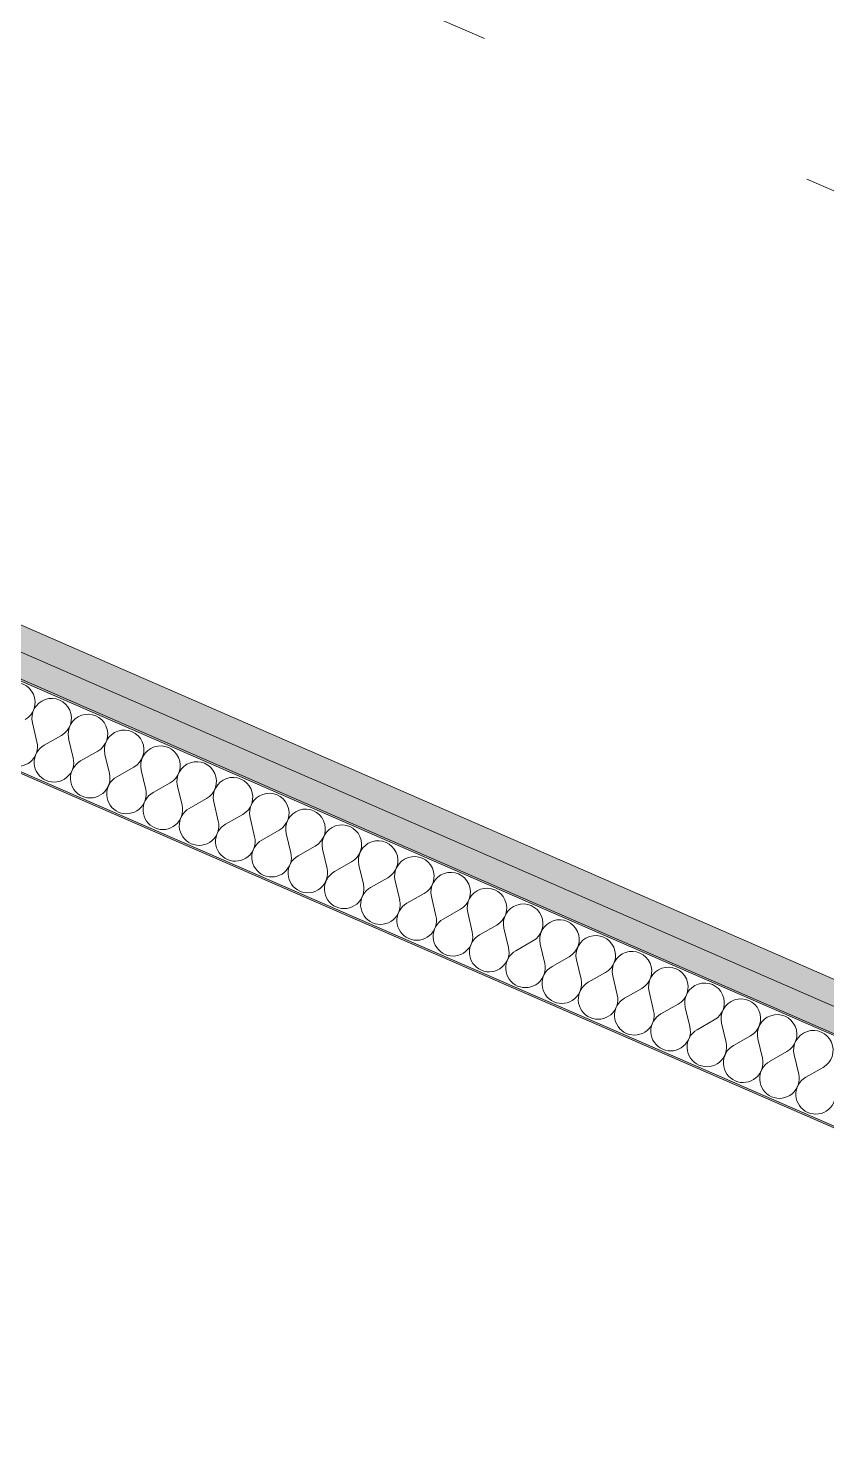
# Model space of a CAD drawing. Header units: millimetres. Extents: x -50172 to 90294, y -80883 to 25069.
# Drawn here: x -24639 to -24159, y -32462 to -31605 of the extents above; entities that cross this region are included whole.
import ezdxf
from ezdxf.enums import TextEntityAlignment as Align

# ---------------------------------------------------------------- set-up
doc = ezdxf.new("R2010")
doc.units = ezdxf.units.MM
doc.header["$MEASUREMENT"] = 0
doc.linetypes.add('Double Dashed', pattern=[1093.611073, 529.166651, -211.666656, 141.111112, -211.666656])
doc.layers.add('New_A-15-MG_Structural_Grid_Phase_2', color=7, linetype='Continuous')
doc.layers.add('New_A-25-M_Wall_Int', color=7, linetype='Continuous')
doc.layers.add('New_A-15-MG_Structural_Grid_Phase_2_Pen_No__222', color=7, linetype='Continuous', lineweight=13, true_color=0x65af33)
doc.layers.add('New_A-25-M_Wall_Int_Pen_No__107', color=7, linetype='Continuous', lineweight=15, true_color=0xa6a6a6)
doc.layers.add('New_A-25-M_Wall_Int_Pen_No__1', color=7, linetype='Continuous', lineweight=13)
doc.styles.add('GENERATED_STYLE_4', font='')
doc.styles.get('GENERATED_STYLE_4').set_extended_font_data('Swis721 BT')

# ---------------------------------------------------------------- blocks, each defined once
blk = doc.blocks.new('*X487')
at = {"layer": 'New_A-25-M_Wall_Int_Pen_No__107', "linetype": 'Continuous'}
for p, q in [((-24636.39, -32022.53), (-24633.65, -32034.11)), ((-24618.93, -32030.14), (-24629.29, -32036.02)), ((-24614.57, -32032.05), (-24611.83, -32043.63)), ((-24597.11, -32039.66), (-24607.46, -32045.53)), ((-24592.74, -32041.56), (-24590, -32053.15)), ((-24575.28, -32049.18), (-24585.64, -32055.05)), ((-24570.92, -32051.08), (-24568.18, -32062.66)), ((-24553.46, -32058.69), (-24563.81, -32064.57)), ((-24549.09, -32060.6), (-24546.35, -32072.18)), ((-24531.63, -32068.21), (-24541.99, -32074.08)), ((-24527.27, -32070.11), (-24524.53, -32081.7)), ((-24509.81, -32077.73), (-24520.16, -32083.6)), ((-24505.44, -32079.63), (-24502.7, -32091.21)), ((-24487.98, -32087.24), (-24498.34, -32093.12)), ((-24483.62, -32089.15), (-24480.88, -32100.73)), ((-24466.16, -32096.76), (-24476.51, -32102.63)), ((-24461.79, -32098.66), (-24459.05, -32110.25)), ((-24444.33, -32106.28), (-24454.69, -32112.15)), ((-24439.97, -32108.18), (-24437.23, -32119.76)), ((-24422.51, -32115.79), (-24432.86, -32121.67)), ((-24418.14, -32117.7), (-24415.4, -32129.28)), ((-24400.68, -32125.31), (-24411.04, -32131.18)), ((-24396.32, -32127.21), (-24393.58, -32138.8)), ((-24378.86, -32134.83), (-24389.21, -32140.7)), ((-24374.49, -32136.73), (-24371.75, -32148.31)), ((-24357.03, -32144.34), (-24367.39, -32150.22)), ((-24352.67, -32146.25), (-24349.93, -32157.83)), ((-24335.21, -32153.86), (-24345.56, -32159.73)), ((-24330.84, -32155.76), (-24328.1, -32167.35)), ((-24313.38, -32163.38), (-24323.74, -32169.25)), ((-24309.02, -32165.28), (-24306.28, -32176.86)), ((-24291.56, -32172.89), (-24301.91, -32178.77)), ((-24287.19, -32174.8), (-24284.45, -32186.38)), ((-24269.73, -32182.41), (-24280.09, -32188.28)), ((-24265.37, -32184.31), (-24262.63, -32195.9)), ((-24247.91, -32191.93), (-24258.26, -32197.8)), ((-24243.54, -32193.83), (-24240.8, -32205.42)), ((-24226.08, -32201.44), (-24236.44, -32207.32)), ((-24221.72, -32203.35), (-24218.98, -32214.93)), ((-24204.26, -32210.96), (-24214.61, -32216.84)), ((-24199.89, -32212.86), (-24197.15, -32224.45)), ((-24182.43, -32220.48), (-24192.79, -32226.35)), ((-24178.07, -32222.38), (-24175.33, -32233.97)), ((-24160.61, -32229.99), (-24170.96, -32235.87))]:
    blk.add_line(p, q, dxfattribs=at)
for centre, start, end in [((-24646.63, -32010.27), 299.57051, 193.31031), ((-24624.81, -32019.79), 299.57051, 193.31031), ((-24602.98, -32029.3), 299.57051, 193.31031), ((-24581.16, -32038.82), 299.57051, 193.31031), ((-24645.24, -32036.85), 246.44041, 13.31031), ((-24623.41, -32046.37), 119.57051, 246.44041), ((-24559.33, -32048.34), 299.57051, 193.31031), ((-24623.41, -32046.37), 246.44041, 13.31031), ((-24601.59, -32055.89), 119.57051, 246.44041), ((-24537.51, -32057.86), 299.57051, 193.31031), ((-24601.59, -32055.89), 246.44041, 13.31031), ((-24579.76, -32065.4), 119.57051, 246.44041), ((-24515.68, -32067.37), 299.57051, 193.31031), ((-24579.76, -32065.4), 246.44041, 13.31031), ((-24557.94, -32074.92), 119.57051, 246.44041), ((-24493.86, -32076.89), 299.57051, 193.31031), ((-24557.94, -32074.92), 246.44041, 13.31031), ((-24536.11, -32084.44), 119.57051, 246.44041), ((-24472.03, -32086.41), 299.57051, 193.31031), ((-24536.11, -32084.44), 246.44041, 13.31031), ((-24514.29, -32093.96), 119.57051, 246.44041), ((-24450.21, -32095.92), 299.57051, 193.31031), ((-24514.29, -32093.96), 246.44041, 13.31031), ((-24492.46, -32103.47), 119.57051, 246.44041), ((-24492.46, -32103.47), 246.44041, 13.31031), ((-24428.38, -32105.44), 299.57051, 193.31031), ((-24470.64, -32112.99), 119.57051, 246.44041), ((-24406.56, -32114.96), 299.57051, 193.31031), ((-24470.64, -32112.99), 246.44041, 13.31031), ((-24448.81, -32122.51), 119.57051, 246.44041), ((-24384.73, -32124.47), 299.57051, 193.31031), ((-24448.81, -32122.51), 246.44041, 13.31031), ((-24426.99, -32132.02), 119.57051, 246.44041), ((-24362.91, -32133.99), 299.57051, 193.31031), ((-24426.99, -32132.02), 246.44041, 13.31031), ((-24405.16, -32141.54), 119.57051, 246.44041), ((-24341.08, -32143.51), 299.57051, 193.31031), ((-24405.16, -32141.54), 246.44041, 13.31031), ((-24383.34, -32151.06), 119.57051, 246.44041), ((-24319.26, -32153.02), 299.57051, 193.31031), ((-24383.34, -32151.06), 246.44041, 13.31031), ((-24361.51, -32160.57), 119.57051, 246.44041), ((-24297.43, -32162.54), 299.57051, 193.31031), ((-24361.51, -32160.57), 246.44041, 13.31031), ((-24339.69, -32170.09), 119.57051, 246.44041), ((-24275.61, -32172.06), 299.57051, 193.31031), ((-24339.69, -32170.09), 246.44041, 13.31031), ((-24317.86, -32179.61), 119.57051, 246.44041), ((-24253.78, -32181.57), 299.57051, 193.31031), ((-24317.86, -32179.61), 246.44041, 13.31031), ((-24296.04, -32189.12), 119.57051, 246.44041), ((-24296.04, -32189.12), 246.44041, 13.31031), ((-24231.96, -32191.09), 299.57051, 193.31031), ((-24274.21, -32198.64), 119.57051, 246.44041), ((-24210.13, -32200.61), 299.57051, 193.31031), ((-24274.21, -32198.64), 246.44041, 13.31031), ((-24252.39, -32208.16), 119.57051, 246.44041), ((-24188.31, -32210.12), 299.57051, 193.31031), ((-24252.39, -32208.16), 246.44041, 13.31031), ((-24230.56, -32217.67), 119.57051, 246.44041), ((-24166.48, -32219.64), 299.57051, 193.31031), ((-24230.56, -32217.67), 246.44041, 13.31031), ((-24208.74, -32227.19), 119.57051, 246.44041), ((-24208.74, -32227.19), 246.44041, 13.31031), ((-24186.91, -32236.71), 119.57051, 246.44041), ((-24186.91, -32236.71), 246.44041, 13.31031), ((-24165.09, -32246.22), 119.57051, 246.44041), ((-24165.09, -32246.22), 246.44041, 13.31031)]:
    blk.add_arc(centre, 11.9, start, end, dxfattribs=at)
blk = doc.blocks.new('Wall_114_1', base_point=(-23781.13, -32429.03))
at = {"layer": 'New_A-25-M_Wall_Int_Pen_No__107', "linetype": 'Continuous'}
for points in [[(-23748.35, -32353.86), (-28090.16, -30460.62), (-28082.38, -30480.37), (-23740.6, -32373.61)], [(-23740.6, -32373.61), (-28082.38, -30480.37), (-28074.61, -30500.12), (-23732.84, -32393.35)]]:
    blk.add_hatch(color=256, dxfattribs=at).paths.add_polyline_path(points)
at = {"layer": 'New_A-25-M_Wall_Int_Pen_No__107', "linetype": 'Continuous', "lineweight": 0, "true_color": 0x535353}
for points in [[(-23732.84, -32393.35), (-28074.61, -30500.12), (-28074.09, -30501.44), (-23732.33, -32394.67)], [(-23706.48, -32460.49), (-28048.19, -30567.28), (-28047.67, -30568.6), (-23705.96, -32461.8)]]:
    blk.add_hatch(color=251, dxfattribs=at).paths.add_polyline_path(points)
at = {"layer": 'New_A-25-M_Wall_Int_Pen_No__1', "linetype": 'Continuous'}
for p, q in [((-23740.6, -32373.61), (-28082.38, -30480.37)), ((-23732.84, -32393.35), (-28074.61, -30500.12)), ((-23732.33, -32394.67), (-28074.09, -30501.44)), ((-23706.48, -32460.49), (-28048.19, -30567.28))]:
    blk.add_line(p, q, dxfattribs=at)
at = {"layer": 'New_A-25-M_Wall_Int_Pen_No__1', "linetype": 'Continuous', "flags": 128}
for points in [[(-23748.35, -32353.86), (-28090.16, -30460.62)], [(-28047.67, -30568.6), (-23705.96, -32461.8)]]:
    blk.add_lwpolyline(points, dxfattribs=at)
at = {"layer": 'New_A-25-M_Wall_Int', "color": 250, "lineweight": 50, "true_color": 0x2a2a2a}
blk.add_blockref('*X487', (0, 0), dxfattribs=at)
blk = doc.blocks.new('Standard grid marker_41')
at = {"layer": 'New_A-15-MG_Structural_Grid_Phase_2_Pen_No__222', "linetype": 'Double Dashed'}
blk.add_line((705.09, 0), (11274.99, 0), dxfattribs=at)
at = {"layer": 'New_A-15-MG_Structural_Grid_Phase_2_Pen_No__222', "style": 'GENERATED_STYLE_4'}
for tag, p in [('AC_MarkerText_1_0', (-500, 43.39)), ('AC_MarkerText_1_1', (12480.09, 43.39))]:
    blk.add_attdef(tag, text='', height=350, rotation=180, dxfattribs=at).set_placement(p, align=Align.MIDDLE_CENTER)

msp = doc.modelspace()

# ---------------------------------------------------------------- block references
at = {"layer": 'New_A-15-MG_Structural_Grid_Phase_2', "color": 8, "linetype": 'Continuous', "lineweight": 15, "zscale": 1000, "rotation": 156.4404115839929}
msp.add_blockref('Standard grid marker_41', (-22036.6, -32625.75), dxfattribs=at)
at = {"layer": 'New_A-25-M_Wall_Int', "color": 250, "lineweight": 50, "true_color": 0x2a2a2a}
msp.add_blockref('Wall_114_1', (-23781.13, -32429.03), dxfattribs=at)

doc.saveas('drawing.dxf')
